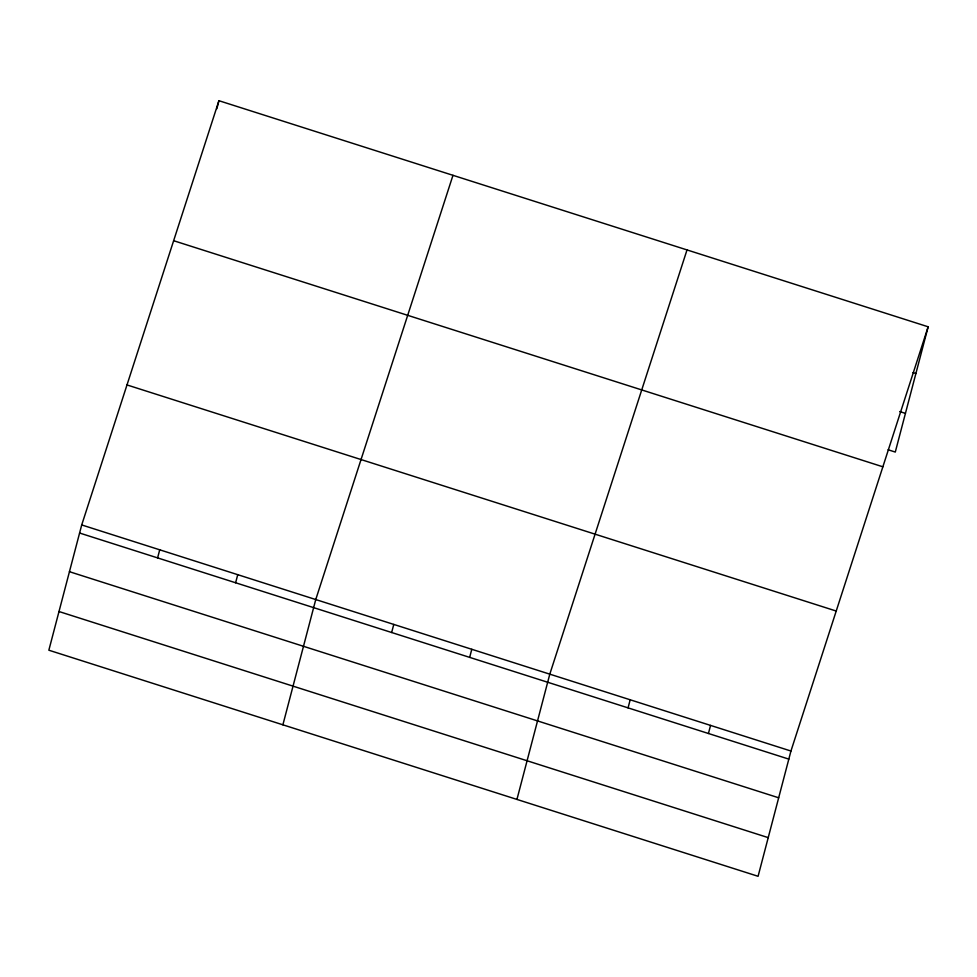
<?xml version="1.0" encoding="UTF-8"?>
<svg xmlns="http://www.w3.org/2000/svg" width="977" height="977" viewBox="0 0 977 977"><rect width="100%" height="100%" fill="white"/><g stroke="black" fill="none" stroke-linecap="round" stroke-linejoin="round"><path stroke-width="1.47" d="M81.714 524.942L48.85 650.206L758.079 876.296L790.943 751.032L928.15 326.794L218.921 100.704L81.714 524.942L790.943 751.032M216.809 108.789L218.921 100.704M157.602 557.891L159.727 549.807M235.616 582.768L237.741 574.684M282.89 724.812L315.754 599.548L452.974 175.323M391.655 632.51L393.768 624.425M469.668 657.374L471.781 649.29M516.943 799.418L549.795 674.167L687.014 249.929M628.064 707.873L630.177 699.788M708.435 733.495L710.56 725.41M928.15 326.794L895.286 452.058L888.117 449.774M913.019 372.64L915.889 373.556M899.695 411.561L905.435 413.393M173.65 240.708L882.866 466.798M126.998 384.938L836.214 611.04M79.589 533.027L788.818 759.117M69.44 571.692L778.669 797.782M58.999 611.529L768.215 837.631"/></g></svg>
